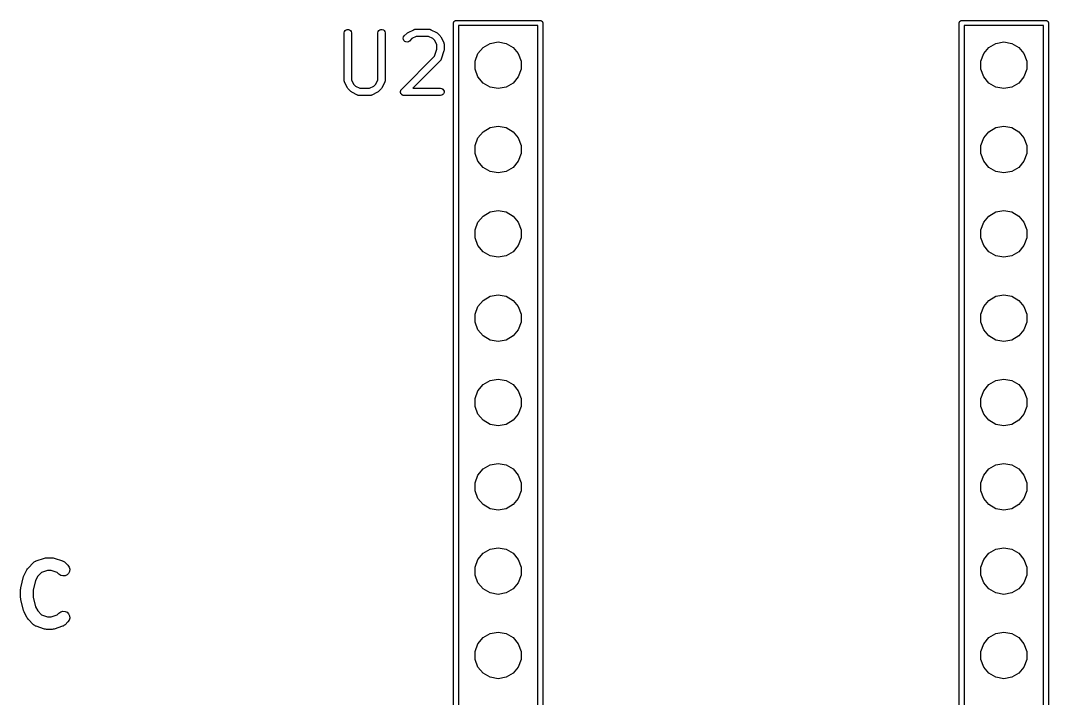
# Model space of a CAD drawing. Extents: x 25 to 346, y -457 to -16.
# Drawn here: x 105.3 to 136.28, y -433.1 to -412.68 of the extents above; entities that cross this region are included whole.
import ezdxf

# ---------------------------------------------------------------- set-up
doc = ezdxf.new("R2010")
doc.units = 0
doc.header["$MEASUREMENT"] = 0
doc.layers.add('BLACK', color=7, linetype='CONTINUOUS')

msp = doc.modelspace()

# ---------------------------------------------------------------- linework, layer by layer
at = {"layer": 'Black'}
for p, q in [((118.352, -412.75), (118.354, -412.744)), ((118.352, -417.83), (118.352, -412.75)), ((118.354, -412.737), (118.356, -412.731)), ((118.354, -412.744), (118.354, -412.737)), ((118.356, -412.731), (118.357, -412.724)), ((118.357, -412.724), (118.36, -412.719)), ((118.36, -412.719), (118.363, -412.712)), ((118.363, -412.712), (118.367, -412.707)), ((118.367, -412.707), (118.37, -412.702)), ((118.37, -412.702), (118.375, -412.698)), ((118.375, -412.698), (118.379, -412.693)), ((118.379, -412.693), (118.385, -412.689)), ((118.385, -412.689), (118.39, -412.685)), ((118.39, -412.685), (118.396, -412.683)), ((118.396, -412.683), (118.402, -412.68)), ((118.402, -412.68), (118.408, -412.678)), ((118.408, -412.678), (118.414, -412.676)), ((118.414, -412.676), (118.421, -412.676)), ((118.421, -412.676), (118.427, -412.675)), ((118.427, -412.675), (120.968, -412.675)), ((118.502, -412.825), (118.502, -417.83)), ((120.892, -412.825), (118.502, -412.825)), ((120.892, -417.83), (120.892, -412.825)), ((120.968, -412.675), (120.974, -412.676)), ((120.974, -412.676), (120.981, -412.676)), ((120.981, -412.676), (120.987, -412.678)), ((120.987, -412.678), (120.993, -412.68)), ((120.993, -412.68), (120.999, -412.683)), ((120.999, -412.683), (121.005, -412.685)), ((121.005, -412.685), (121.01, -412.689)), ((121.01, -412.689), (121.016, -412.693)), ((121.016, -412.693), (121.02, -412.698)), ((121.02, -412.698), (121.025, -412.702)), ((121.025, -412.702), (121.028, -412.707)), ((121.028, -412.707), (121.032, -412.712)), ((121.032, -412.712), (121.035, -412.719)), ((121.035, -412.719), (121.038, -412.724)), ((121.038, -412.724), (121.039, -412.731)), ((121.039, -412.731), (121.041, -412.737)), ((121.041, -412.737), (121.041, -412.744)), ((121.041, -412.744), (121.042, -412.75)), ((121.042, -412.75), (121.042, -417.83)), ((133.593, -412.75), (133.594, -412.744)), ((133.593, -417.83), (133.593, -412.75)), ((133.594, -412.737), (133.596, -412.731)), ((133.594, -412.744), (133.594, -412.737)), ((133.596, -412.731), (133.597, -412.724)), ((133.597, -412.724), (133.6, -412.719)), ((133.6, -412.719), (133.603, -412.712)), ((133.603, -412.712), (133.607, -412.707)), ((133.607, -412.707), (133.61, -412.702)), ((133.61, -412.702), (133.615, -412.698)), ((133.615, -412.698), (133.619, -412.693)), ((133.619, -412.693), (133.625, -412.689)), ((133.625, -412.689), (133.63, -412.685)), ((133.63, -412.685), (133.636, -412.683)), ((133.636, -412.683), (133.642, -412.68)), ((133.642, -412.68), (133.648, -412.678)), ((133.648, -412.678), (133.654, -412.676)), ((133.654, -412.676), (133.661, -412.676)), ((133.661, -412.676), (133.667, -412.675)), ((133.667, -412.675), (136.207, -412.675)), ((133.743, -412.825), (133.743, -417.83)), ((136.132, -412.825), (133.743, -412.825)), ((136.132, -417.83), (136.132, -412.825)), ((136.207, -412.675), (136.214, -412.676)), ((136.214, -412.676), (136.221, -412.676)), ((136.221, -412.676), (136.227, -412.678)), ((136.227, -412.678), (136.233, -412.68)), ((136.233, -412.68), (136.239, -412.683)), ((136.239, -412.683), (136.245, -412.685)), ((136.245, -412.685), (136.25, -412.689)), ((136.25, -412.689), (136.256, -412.693)), ((136.256, -412.693), (136.26, -412.698)), ((136.26, -412.698), (136.265, -412.702)), ((136.265, -412.702), (136.268, -412.707)), ((136.268, -412.707), (136.272, -412.712)), ((136.272, -412.712), (136.275, -412.719)), ((136.275, -412.719), (136.278, -412.724)), ((136.278, -412.724), (136.279, -412.731)), ((136.279, -412.731), (136.281, -412.737)), ((136.281, -412.737), (136.281, -412.744)), ((136.281, -412.744), (136.282, -412.75)), ((136.282, -412.75), (136.282, -417.83)), ((115.06, -413.046), (115.066, -413.009)), ((115.06, -414.486), (115.06, -413.046)), ((115.066, -413.009), (115.085, -412.977)), ((115.085, -412.977), (115.114, -412.953)), ((115.114, -412.953), (115.149, -412.94)), ((115.149, -412.94), (115.187, -412.94)), ((115.187, -412.94), (115.222, -412.953)), ((115.222, -412.953), (115.251, -412.977)), ((115.251, -412.977), (115.269, -413.009)), ((115.269, -413.009), (115.276, -413.046)), ((115.276, -413.046), (115.276, -414.46)), ((116.076, -413.046), (116.082, -413.009)), ((116.076, -414.46), (116.076, -413.046)), ((116.082, -413.009), (116.101, -412.977)), ((116.101, -412.977), (116.13, -412.953)), ((116.13, -412.953), (116.165, -412.94)), ((116.165, -412.94), (116.203, -412.94)), ((116.203, -412.94), (116.238, -412.953)), ((116.238, -412.953), (116.267, -412.977)), ((116.267, -412.977), (116.285, -413.009)), ((116.285, -413.009), (116.292, -413.046)), ((116.292, -413.046), (116.292, -414.486)), ((116.838, -413.206), (116.848, -413.17)), ((116.842, -413.244), (116.838, -413.206)), ((116.857, -413.278), (116.842, -413.244)), ((116.848, -413.17), (116.87, -413.139)), ((116.87, -413.139), (116.954, -413.055)), ((116.954, -413.055), (116.968, -413.045)), ((116.968, -413.045), (116.982, -413.034)), ((116.982, -413.034), (117.152, -412.95)), ((117.094, -413.22), (117.022, -413.292)), ((117.225, -413.154), (117.094, -413.22)), ((117.152, -412.95), (117.158, -412.948)), ((117.158, -412.948), (117.163, -412.945)), ((117.163, -412.945), (117.175, -412.943)), ((117.175, -412.943), (117.187, -412.939)), ((117.187, -412.939), (117.194, -412.939)), ((117.194, -412.939), (117.2, -412.938)), ((117.2, -412.938), (117.623, -412.938)), ((117.598, -413.154), (117.225, -413.154)), ((117.729, -413.22), (117.598, -413.154)), ((117.623, -412.938), (117.629, -412.939)), ((117.629, -412.939), (117.636, -412.939)), ((117.636, -412.939), (117.648, -412.943)), ((117.648, -412.943), (117.66, -412.945)), ((117.66, -412.945), (117.665, -412.948)), ((117.665, -412.948), (117.671, -412.95)), ((117.671, -412.95), (117.841, -413.034)), ((117.788, -413.28), (117.729, -413.22)), ((117.841, -413.034), (117.855, -413.045)), ((117.855, -413.045), (117.869, -413.055)), ((117.869, -413.055), (117.953, -413.139)), ((117.953, -413.139), (117.963, -413.153)), ((117.963, -413.153), (117.974, -413.167)), ((117.974, -413.167), (118.058, -413.337)), ((116.884, -413.304), (116.857, -413.278)), ((116.918, -413.32), (116.884, -413.304)), ((116.955, -413.323), (116.918, -413.32)), ((116.991, -413.314), (116.955, -413.323)), ((117.022, -413.292), (116.991, -413.314)), ((117.783, -413.75), (117.854, -413.537)), ((117.854, -413.41), (117.788, -413.28)), ((117.854, -413.537), (117.854, -413.41)), ((118.058, -413.337), (118.06, -413.343)), ((118.06, -413.343), (118.063, -413.348)), ((118.063, -413.348), (118.065, -413.361)), ((118.065, -413.361), (118.069, -413.373)), ((118.07, -413.554), (118.067, -413.571)), ((118.069, -413.373), (118.069, -413.379)), ((118.069, -413.379), (118.07, -413.385)), ((118.07, -413.385), (118.07, -413.554)), ((119.09, -413.669), (119.247, -413.483)), ((119.247, -413.483), (119.458, -413.361)), ((119.458, -413.361), (119.697, -413.319)), ((119.697, -413.319), (119.937, -413.361)), ((119.937, -413.361), (120.148, -413.483)), ((120.148, -413.483), (120.305, -413.669)), ((134.33, -413.669), (134.487, -413.483)), ((134.487, -413.483), (134.698, -413.361)), ((134.698, -413.361), (134.938, -413.319)), ((134.938, -413.319), (135.177, -413.361)), ((135.177, -413.361), (135.388, -413.483)), ((135.388, -413.483), (135.545, -413.669)), ((116.785, -414.748), (117.783, -413.75)), ((117.968, -413.864), (117.962, -413.875)), ((117.975, -413.854), (117.968, -413.864)), ((117.977, -413.848), (117.975, -413.854)), ((117.98, -413.842), (117.977, -413.848)), ((118.064, -413.588), (117.98, -413.842)), ((118.067, -413.571), (118.064, -413.588)), ((119.007, -413.898), (119.09, -413.669)), ((120.305, -413.669), (120.388, -413.898)), ((134.247, -413.898), (134.33, -413.669)), ((135.545, -413.669), (135.628, -413.898)), ((117.953, -413.885), (117.122, -414.716)), ((117.957, -413.88), (117.953, -413.885)), ((117.962, -413.875), (117.957, -413.88)), ((119.007, -414.142), (119.007, -413.898)), ((119.09, -414.371), (119.007, -414.142)), ((120.388, -414.142), (120.305, -414.371)), ((120.388, -413.898), (120.388, -414.142)), ((134.247, -414.142), (134.247, -413.898)), ((134.33, -414.371), (134.247, -414.142)), ((135.628, -414.142), (135.545, -414.371)), ((135.628, -413.898), (135.628, -414.142)), ((115.276, -414.46), (115.341, -414.591)), ((116.01, -414.591), (116.076, -414.46)), ((119.247, -414.557), (119.09, -414.371)), ((120.305, -414.371), (120.148, -414.557)), ((134.487, -414.557), (134.33, -414.371)), ((135.545, -414.371), (135.388, -414.557)), ((115.061, -414.492), (115.06, -414.486)), ((115.061, -414.498), (115.061, -414.492)), ((115.064, -414.51), (115.061, -414.498)), ((115.066, -414.523), (115.064, -414.51)), ((115.07, -414.528), (115.066, -414.523)), ((115.071, -414.534), (115.07, -414.528)), ((115.156, -414.703), (115.071, -414.534)), ((115.166, -414.717), (115.156, -414.703)), ((115.176, -414.731), (115.166, -414.717)), ((115.261, -414.816), (115.176, -414.731)), ((115.341, -414.591), (115.401, -414.651)), ((115.401, -414.651), (115.532, -414.716)), ((115.532, -414.716), (115.82, -414.716)), ((115.82, -414.716), (115.951, -414.651)), ((115.951, -414.651), (116.01, -414.591)), ((116.175, -414.731), (116.091, -414.816)), ((116.185, -414.717), (116.175, -414.731)), ((116.196, -414.703), (116.185, -414.717)), ((116.28, -414.534), (116.196, -414.703)), ((116.282, -414.528), (116.28, -414.534)), ((116.285, -414.523), (116.282, -414.528)), ((116.287, -414.51), (116.285, -414.523)), ((116.291, -414.498), (116.287, -414.51)), ((116.292, -414.486), (116.291, -414.492)), ((116.291, -414.492), (116.291, -414.498)), ((116.755, -414.806), (116.76, -414.792)), ((116.76, -414.792), (116.763, -414.779)), ((116.763, -414.779), (116.766, -414.775)), ((116.766, -414.775), (116.768, -414.77)), ((116.768, -414.77), (116.777, -414.76)), ((116.777, -414.76), (116.785, -414.748)), ((117.122, -414.716), (117.962, -414.716)), ((117.962, -414.716), (117.999, -414.723)), ((117.999, -414.723), (118.031, -414.742)), ((118.031, -414.742), (118.055, -414.77)), ((118.055, -414.77), (118.068, -414.806)), ((119.458, -414.679), (119.247, -414.557)), ((119.697, -414.721), (119.458, -414.679)), ((119.937, -414.679), (119.697, -414.721)), ((120.148, -414.557), (119.937, -414.679)), ((134.698, -414.679), (134.487, -414.557)), ((134.938, -414.721), (134.698, -414.679)), ((135.177, -414.679), (134.938, -414.721)), ((135.388, -414.557), (135.177, -414.679)), ((115.275, -414.826), (115.261, -414.816)), ((115.289, -414.836), (115.275, -414.826)), ((115.458, -414.921), (115.289, -414.836)), ((115.464, -414.923), (115.458, -414.921)), ((115.47, -414.926), (115.464, -414.923)), ((115.482, -414.928), (115.47, -414.926)), ((115.494, -414.932), (115.482, -414.928)), ((115.5, -414.931), (115.494, -414.932)), ((115.506, -414.932), (115.5, -414.931)), ((115.845, -414.932), (115.506, -414.932)), ((115.851, -414.931), (115.845, -414.932)), ((115.858, -414.932), (115.851, -414.931)), ((115.87, -414.928), (115.858, -414.932)), ((115.882, -414.926), (115.87, -414.928)), ((115.887, -414.923), (115.882, -414.926)), ((115.893, -414.921), (115.887, -414.923)), ((116.063, -414.836), (115.893, -414.921)), ((116.077, -414.826), (116.063, -414.836)), ((116.091, -414.816), (116.077, -414.826)), ((116.754, -414.815), (116.755, -414.81)), ((116.755, -414.829), (116.754, -414.815)), ((116.755, -414.81), (116.755, -414.806)), ((116.755, -414.843), (116.755, -414.829)), ((116.756, -414.848), (116.755, -414.843)), ((116.757, -414.852), (116.756, -414.848)), ((116.763, -414.865), (116.757, -414.852)), ((116.768, -414.878), (116.763, -414.865)), ((116.771, -414.882), (116.768, -414.878)), ((116.773, -414.886), (116.771, -414.882)), ((116.783, -414.896), (116.773, -414.886)), ((116.792, -414.907), (116.783, -414.896)), ((116.796, -414.909), (116.792, -414.907)), ((116.799, -414.913), (116.796, -414.909)), ((116.812, -414.919), (116.799, -414.913)), ((116.824, -414.926), (116.812, -414.919)), ((116.829, -414.927), (116.824, -414.926)), ((116.833, -414.929), (116.829, -414.927)), ((116.847, -414.93), (116.833, -414.929)), ((116.861, -414.932), (116.847, -414.93)), ((117.962, -414.932), (116.861, -414.932)), ((117.999, -414.926), (117.962, -414.932)), ((118.031, -414.907), (117.999, -414.926)), ((118.055, -414.878), (118.031, -414.907)), ((118.068, -414.843), (118.055, -414.878)), ((118.068, -414.806), (118.068, -414.843)), ((119.09, -416.209), (119.247, -416.023)), ((119.247, -416.023), (119.458, -415.901)), ((119.458, -415.901), (119.697, -415.859)), ((119.697, -415.859), (119.937, -415.901)), ((119.937, -415.901), (120.148, -416.023)), ((120.148, -416.023), (120.305, -416.209)), ((134.33, -416.209), (134.487, -416.023)), ((134.487, -416.023), (134.698, -415.901)), ((134.698, -415.901), (134.938, -415.859)), ((134.938, -415.859), (135.177, -415.901)), ((135.177, -415.901), (135.388, -416.023)), ((135.388, -416.023), (135.545, -416.209)), ((119.007, -416.438), (119.09, -416.209)), ((120.305, -416.209), (120.388, -416.438)), ((134.247, -416.438), (134.33, -416.209)), ((135.545, -416.209), (135.628, -416.438)), ((119.007, -416.682), (119.007, -416.438)), ((120.388, -416.438), (120.388, -416.682)), ((134.247, -416.682), (134.247, -416.438)), ((135.628, -416.438), (135.628, -416.682)), ((119.09, -416.911), (119.007, -416.682)), ((119.247, -417.097), (119.09, -416.911)), ((120.305, -416.911), (120.148, -417.097)), ((120.388, -416.682), (120.305, -416.911)), ((134.33, -416.911), (134.247, -416.682)), ((134.487, -417.097), (134.33, -416.911)), ((135.545, -416.911), (135.388, -417.097)), ((135.628, -416.682), (135.545, -416.911)), ((119.458, -417.219), (119.247, -417.097)), ((119.697, -417.261), (119.458, -417.219)), ((119.937, -417.219), (119.697, -417.261)), ((120.148, -417.097), (119.937, -417.219)), ((134.698, -417.219), (134.487, -417.097)), ((134.938, -417.261), (134.698, -417.219)), ((135.177, -417.219), (134.938, -417.261)), ((135.388, -417.097), (135.177, -417.219)), ((118.352, -443.23), (118.352, -417.83)), ((118.502, -417.83), (118.502, -443.155)), ((120.892, -443.155), (120.892, -417.83)), ((121.042, -417.83), (121.042, -443.23)), ((133.593, -443.23), (133.593, -417.83)), ((133.743, -417.83), (133.743, -443.155)), ((136.132, -443.155), (136.132, -417.83)), ((136.282, -417.83), (136.282, -443.23)), ((119.247, -418.563), (119.458, -418.441)), ((119.458, -418.441), (119.697, -418.399)), ((119.697, -418.399), (119.937, -418.441)), ((119.937, -418.441), (120.148, -418.563)), ((134.487, -418.563), (134.698, -418.441)), ((134.698, -418.441), (134.938, -418.399)), ((134.938, -418.399), (135.177, -418.441)), ((135.177, -418.441), (135.388, -418.563)), ((119.007, -418.978), (119.09, -418.749)), ((119.09, -418.749), (119.247, -418.563)), ((120.148, -418.563), (120.305, -418.749)), ((120.305, -418.749), (120.388, -418.978)), ((134.247, -418.978), (134.33, -418.749)), ((134.33, -418.749), (134.487, -418.563)), ((135.388, -418.563), (135.545, -418.749)), ((135.545, -418.749), (135.628, -418.978)), ((119.007, -419.222), (119.007, -418.978)), ((120.388, -418.978), (120.388, -419.222)), ((134.247, -419.222), (134.247, -418.978)), ((135.628, -418.978), (135.628, -419.222)), ((119.09, -419.451), (119.007, -419.222)), ((120.388, -419.222), (120.305, -419.451)), ((134.33, -419.451), (134.247, -419.222)), ((135.628, -419.222), (135.545, -419.451)), ((119.247, -419.637), (119.09, -419.451)), ((119.458, -419.759), (119.247, -419.637)), ((120.148, -419.637), (119.937, -419.759)), ((120.305, -419.451), (120.148, -419.637)), ((134.487, -419.637), (134.33, -419.451)), ((134.698, -419.759), (134.487, -419.637)), ((135.388, -419.637), (135.177, -419.759)), ((135.545, -419.451), (135.388, -419.637)), ((119.697, -419.801), (119.458, -419.759)), ((119.937, -419.759), (119.697, -419.801)), ((134.938, -419.801), (134.698, -419.759)), ((135.177, -419.759), (134.938, -419.801)), ((119.247, -421.103), (119.458, -420.981)), ((119.458, -420.981), (119.697, -420.939)), ((119.697, -420.939), (119.937, -420.981)), ((119.937, -420.981), (120.148, -421.103)), ((134.487, -421.103), (134.698, -420.981)), ((134.698, -420.981), (134.938, -420.939)), ((134.938, -420.939), (135.177, -420.981)), ((135.177, -420.981), (135.388, -421.103)), ((119.007, -421.518), (119.09, -421.289)), ((119.09, -421.289), (119.247, -421.103)), ((120.148, -421.103), (120.305, -421.289)), ((120.305, -421.289), (120.388, -421.518)), ((134.247, -421.518), (134.33, -421.289)), ((134.33, -421.289), (134.487, -421.103)), ((135.388, -421.103), (135.545, -421.289)), ((135.545, -421.289), (135.628, -421.518)), ((119.007, -421.762), (119.007, -421.518)), ((120.388, -421.518), (120.388, -421.762)), ((134.247, -421.762), (134.247, -421.518)), ((135.628, -421.518), (135.628, -421.762)), ((119.09, -421.991), (119.007, -421.762)), ((120.388, -421.762), (120.305, -421.991)), ((134.33, -421.991), (134.247, -421.762)), ((135.628, -421.762), (135.545, -421.991)), ((119.247, -422.177), (119.09, -421.991)), ((119.458, -422.299), (119.247, -422.177)), ((120.148, -422.177), (119.937, -422.299)), ((120.305, -421.991), (120.148, -422.177)), ((134.487, -422.177), (134.33, -421.991)), ((134.698, -422.299), (134.487, -422.177)), ((135.388, -422.177), (135.177, -422.299)), ((135.545, -421.991), (135.388, -422.177)), ((119.697, -422.341), (119.458, -422.299)), ((119.937, -422.299), (119.697, -422.341)), ((134.938, -422.341), (134.698, -422.299)), ((135.177, -422.299), (134.938, -422.341)), ((119.09, -423.829), (119.247, -423.643)), ((119.247, -423.643), (119.458, -423.521)), ((119.458, -423.521), (119.697, -423.479)), ((119.697, -423.479), (119.937, -423.521)), ((119.937, -423.521), (120.148, -423.643)), ((120.148, -423.643), (120.305, -423.829)), ((134.33, -423.829), (134.487, -423.643)), ((134.487, -423.643), (134.698, -423.521)), ((134.698, -423.521), (134.938, -423.479)), ((134.938, -423.479), (135.177, -423.521)), ((135.177, -423.521), (135.388, -423.643)), ((135.388, -423.643), (135.545, -423.829)), ((119.007, -424.058), (119.09, -423.829)), ((119.007, -424.302), (119.007, -424.058)), ((120.305, -423.829), (120.388, -424.058)), ((120.388, -424.058), (120.388, -424.302)), ((134.247, -424.058), (134.33, -423.829)), ((134.247, -424.302), (134.247, -424.058)), ((135.545, -423.829), (135.628, -424.058)), ((135.628, -424.058), (135.628, -424.302)), ((119.09, -424.531), (119.007, -424.302)), ((120.388, -424.302), (120.305, -424.531)), ((134.33, -424.531), (134.247, -424.302)), ((135.628, -424.302), (135.545, -424.531)), ((119.247, -424.717), (119.09, -424.531)), ((120.305, -424.531), (120.148, -424.717)), ((134.487, -424.717), (134.33, -424.531)), ((135.545, -424.531), (135.388, -424.717)), ((119.458, -424.839), (119.247, -424.717)), ((119.697, -424.881), (119.458, -424.839)), ((119.937, -424.839), (119.697, -424.881)), ((120.148, -424.717), (119.937, -424.839)), ((134.698, -424.839), (134.487, -424.717)), ((134.938, -424.881), (134.698, -424.839)), ((135.177, -424.839), (134.938, -424.881)), ((135.388, -424.717), (135.177, -424.839)), ((119.09, -426.369), (119.247, -426.183)), ((119.247, -426.183), (119.458, -426.061)), ((119.458, -426.061), (119.697, -426.019)), ((119.697, -426.019), (119.937, -426.061)), ((119.937, -426.061), (120.148, -426.183)), ((120.148, -426.183), (120.305, -426.369)), ((134.33, -426.369), (134.487, -426.183)), ((134.487, -426.183), (134.698, -426.061)), ((134.698, -426.061), (134.938, -426.019)), ((134.938, -426.019), (135.177, -426.061)), ((135.177, -426.061), (135.388, -426.183)), ((135.388, -426.183), (135.545, -426.369)), ((119.007, -426.598), (119.09, -426.369)), ((120.305, -426.369), (120.388, -426.598)), ((134.247, -426.598), (134.33, -426.369)), ((135.545, -426.369), (135.628, -426.598)), ((119.007, -426.842), (119.007, -426.598)), ((119.09, -427.071), (119.007, -426.842)), ((120.388, -426.842), (120.305, -427.071)), ((120.388, -426.598), (120.388, -426.842)), ((134.247, -426.842), (134.247, -426.598)), ((134.33, -427.071), (134.247, -426.842)), ((135.628, -426.842), (135.545, -427.071)), ((135.628, -426.598), (135.628, -426.842)), ((119.247, -427.257), (119.09, -427.071)), ((120.305, -427.071), (120.148, -427.257)), ((134.487, -427.257), (134.33, -427.071)), ((135.545, -427.071), (135.388, -427.257)), ((119.458, -427.379), (119.247, -427.257)), ((119.697, -427.421), (119.458, -427.379)), ((119.937, -427.379), (119.697, -427.421)), ((120.148, -427.257), (119.937, -427.379)), ((134.698, -427.379), (134.487, -427.257)), ((134.938, -427.421), (134.698, -427.379)), ((135.177, -427.379), (134.938, -427.421)), ((135.388, -427.257), (135.177, -427.379)), ((119.09, -428.909), (119.247, -428.723)), ((119.247, -428.723), (119.458, -428.601)), ((119.458, -428.601), (119.697, -428.559)), ((119.697, -428.559), (119.937, -428.601)), ((119.937, -428.601), (120.148, -428.723)), ((120.148, -428.723), (120.305, -428.909)), ((134.33, -428.909), (134.487, -428.723)), ((134.487, -428.723), (134.698, -428.601)), ((134.698, -428.601), (134.938, -428.559)), ((134.938, -428.559), (135.177, -428.601)), ((135.177, -428.601), (135.388, -428.723)), ((135.388, -428.723), (135.545, -428.909)), ((105.529, -429.168), (105.699, -428.998)), ((105.699, -428.998), (105.708, -428.992)), ((105.708, -428.992), (105.715, -428.984)), ((105.715, -428.984), (105.735, -428.973)), ((105.735, -428.973), (105.753, -428.96)), ((105.753, -428.96), (105.763, -428.958)), ((105.763, -428.958), (105.773, -428.952)), ((105.773, -428.952), (106.027, -428.868)), ((106.027, -428.868), (106.057, -428.863)), ((106.057, -428.863), (106.087, -428.858)), ((106.087, -428.858), (106.257, -428.858)), ((106.257, -428.858), (106.287, -428.863)), ((106.287, -428.863), (106.317, -428.868)), ((106.317, -428.868), (106.571, -428.952)), ((106.571, -428.952), (106.581, -428.958)), ((106.581, -428.958), (106.591, -428.96)), ((106.591, -428.96), (106.609, -428.973)), ((106.609, -428.973), (106.629, -428.984)), ((106.629, -428.984), (106.636, -428.992)), ((106.636, -428.992), (106.645, -428.998)), ((106.645, -428.998), (106.73, -429.083)), ((119.007, -429.138), (119.09, -428.909)), ((120.305, -428.909), (120.388, -429.138)), ((134.247, -429.138), (134.33, -428.909)), ((135.545, -428.909), (135.628, -429.138)), ((105.409, -429.386), (105.494, -429.217)), ((105.494, -429.217), (105.512, -429.193)), ((105.512, -429.193), (105.529, -429.168)), ((105.936, -429.3), (105.821, -429.415)), ((106.118, -429.239), (105.936, -429.3)), ((106.226, -429.239), (106.118, -429.239)), ((106.408, -429.3), (106.226, -429.239)), ((106.461, -429.352), (106.408, -429.3)), ((106.515, -429.39), (106.461, -429.352)), ((106.751, -429.327), (106.705, -429.374)), ((106.73, -429.083), (106.768, -429.137)), ((106.779, -429.267), (106.751, -429.327)), ((106.768, -429.137), (106.785, -429.201)), ((106.785, -429.201), (106.779, -429.267)), ((119.007, -429.382), (119.007, -429.138)), ((120.388, -429.138), (120.388, -429.382)), ((134.247, -429.382), (134.247, -429.138)), ((135.628, -429.138), (135.628, -429.382)), ((105.31, -429.764), (105.395, -429.425)), ((105.395, -429.425), (105.403, -429.406)), ((105.403, -429.406), (105.409, -429.386)), ((105.759, -429.538), (105.685, -429.834)), ((105.821, -429.415), (105.759, -429.538)), ((106.579, -429.407), (106.515, -429.39)), ((106.645, -429.402), (106.579, -429.407)), ((106.705, -429.374), (106.645, -429.402)), ((119.09, -429.611), (119.007, -429.382)), ((119.247, -429.797), (119.09, -429.611)), ((120.305, -429.611), (120.148, -429.797)), ((120.388, -429.382), (120.305, -429.611)), ((134.33, -429.611), (134.247, -429.382)), ((134.487, -429.797), (134.33, -429.611)), ((135.545, -429.611), (135.388, -429.797)), ((135.628, -429.382), (135.545, -429.611)), ((105.304, -429.81), (105.308, -429.787)), ((105.304, -430.064), (105.304, -429.81)), ((105.308, -429.787), (105.31, -429.764)), ((105.685, -429.834), (105.685, -430.041)), ((119.458, -429.919), (119.247, -429.797)), ((119.697, -429.961), (119.458, -429.919)), ((119.937, -429.919), (119.697, -429.961)), ((120.148, -429.797), (119.937, -429.919)), ((134.698, -429.919), (134.487, -429.797)), ((134.938, -429.961), (134.698, -429.919)), ((135.177, -429.919), (134.938, -429.961)), ((135.388, -429.797), (135.177, -429.919)), ((105.308, -430.087), (105.304, -430.064)), ((105.31, -430.111), (105.308, -430.087)), ((105.395, -430.449), (105.31, -430.111)), ((105.685, -430.041), (105.759, -430.337)), ((105.403, -430.468), (105.395, -430.449)), ((105.409, -430.488), (105.403, -430.468)), ((105.494, -430.658), (105.409, -430.488)), ((105.759, -430.337), (105.821, -430.459)), ((105.821, -430.459), (105.936, -430.575)), ((105.936, -430.575), (106.118, -430.636)), ((106.226, -430.636), (106.408, -430.575)), ((106.408, -430.575), (106.461, -430.522)), ((106.461, -430.522), (106.515, -430.484)), ((106.515, -430.484), (106.579, -430.467)), ((106.579, -430.467), (106.645, -430.473)), ((106.645, -430.473), (106.705, -430.501)), ((106.705, -430.501), (106.751, -430.548)), ((106.751, -430.548), (106.779, -430.608)), ((105.512, -430.682), (105.494, -430.658)), ((105.529, -430.707), (105.512, -430.682)), ((105.699, -430.876), (105.529, -430.707)), ((105.708, -430.883), (105.699, -430.876)), ((105.715, -430.891), (105.708, -430.883)), ((105.735, -430.902), (105.715, -430.891)), ((105.753, -430.914), (105.735, -430.902)), ((106.118, -430.636), (106.226, -430.636)), ((106.609, -430.902), (106.591, -430.914)), ((106.629, -430.891), (106.609, -430.902)), ((106.636, -430.883), (106.629, -430.891)), ((106.645, -430.876), (106.636, -430.883)), ((106.73, -430.792), (106.645, -430.876)), ((106.768, -430.738), (106.73, -430.792)), ((106.785, -430.674), (106.768, -430.738)), ((106.779, -430.608), (106.785, -430.674)), ((105.763, -430.917), (105.753, -430.914)), ((105.773, -430.922), (105.763, -430.917)), ((106.027, -431.007), (105.773, -430.922)), ((106.057, -431.012), (106.027, -431.007)), ((106.087, -431.017), (106.057, -431.012)), ((106.257, -431.017), (106.087, -431.017)), ((106.287, -431.012), (106.257, -431.017)), ((106.317, -431.007), (106.287, -431.012)), ((106.571, -430.922), (106.317, -431.007)), ((106.581, -430.917), (106.571, -430.922)), ((106.591, -430.914), (106.581, -430.917)), ((119.247, -431.263), (119.458, -431.141)), ((119.458, -431.141), (119.697, -431.099)), ((119.697, -431.099), (119.937, -431.141)), ((119.937, -431.141), (120.148, -431.263)), ((134.487, -431.263), (134.698, -431.141)), ((134.698, -431.141), (134.938, -431.099)), ((134.938, -431.099), (135.177, -431.141)), ((135.177, -431.141), (135.388, -431.263)), ((119.007, -431.678), (119.09, -431.449)), ((119.09, -431.449), (119.247, -431.263)), ((120.148, -431.263), (120.305, -431.449)), ((120.305, -431.449), (120.388, -431.678)), ((134.247, -431.678), (134.33, -431.449)), ((134.33, -431.449), (134.487, -431.263)), ((135.388, -431.263), (135.545, -431.449)), ((135.545, -431.449), (135.628, -431.678)), ((119.007, -431.922), (119.007, -431.678)), ((120.388, -431.678), (120.388, -431.922)), ((134.247, -431.922), (134.247, -431.678)), ((135.628, -431.678), (135.628, -431.922)), ((119.09, -432.151), (119.007, -431.922)), ((120.388, -431.922), (120.305, -432.151)), ((134.33, -432.151), (134.247, -431.922)), ((135.628, -431.922), (135.545, -432.151)), ((119.247, -432.337), (119.09, -432.151)), ((119.458, -432.459), (119.247, -432.337)), ((120.148, -432.337), (119.937, -432.459)), ((120.305, -432.151), (120.148, -432.337)), ((134.487, -432.337), (134.33, -432.151)), ((134.698, -432.459), (134.487, -432.337)), ((135.388, -432.337), (135.177, -432.459)), ((135.545, -432.151), (135.388, -432.337)), ((119.697, -432.501), (119.458, -432.459)), ((119.937, -432.459), (119.697, -432.501)), ((134.938, -432.501), (134.698, -432.459)), ((135.177, -432.459), (134.938, -432.501))]:
    msp.add_line(p, q, dxfattribs=at)

doc.saveas('drawing.dxf')
